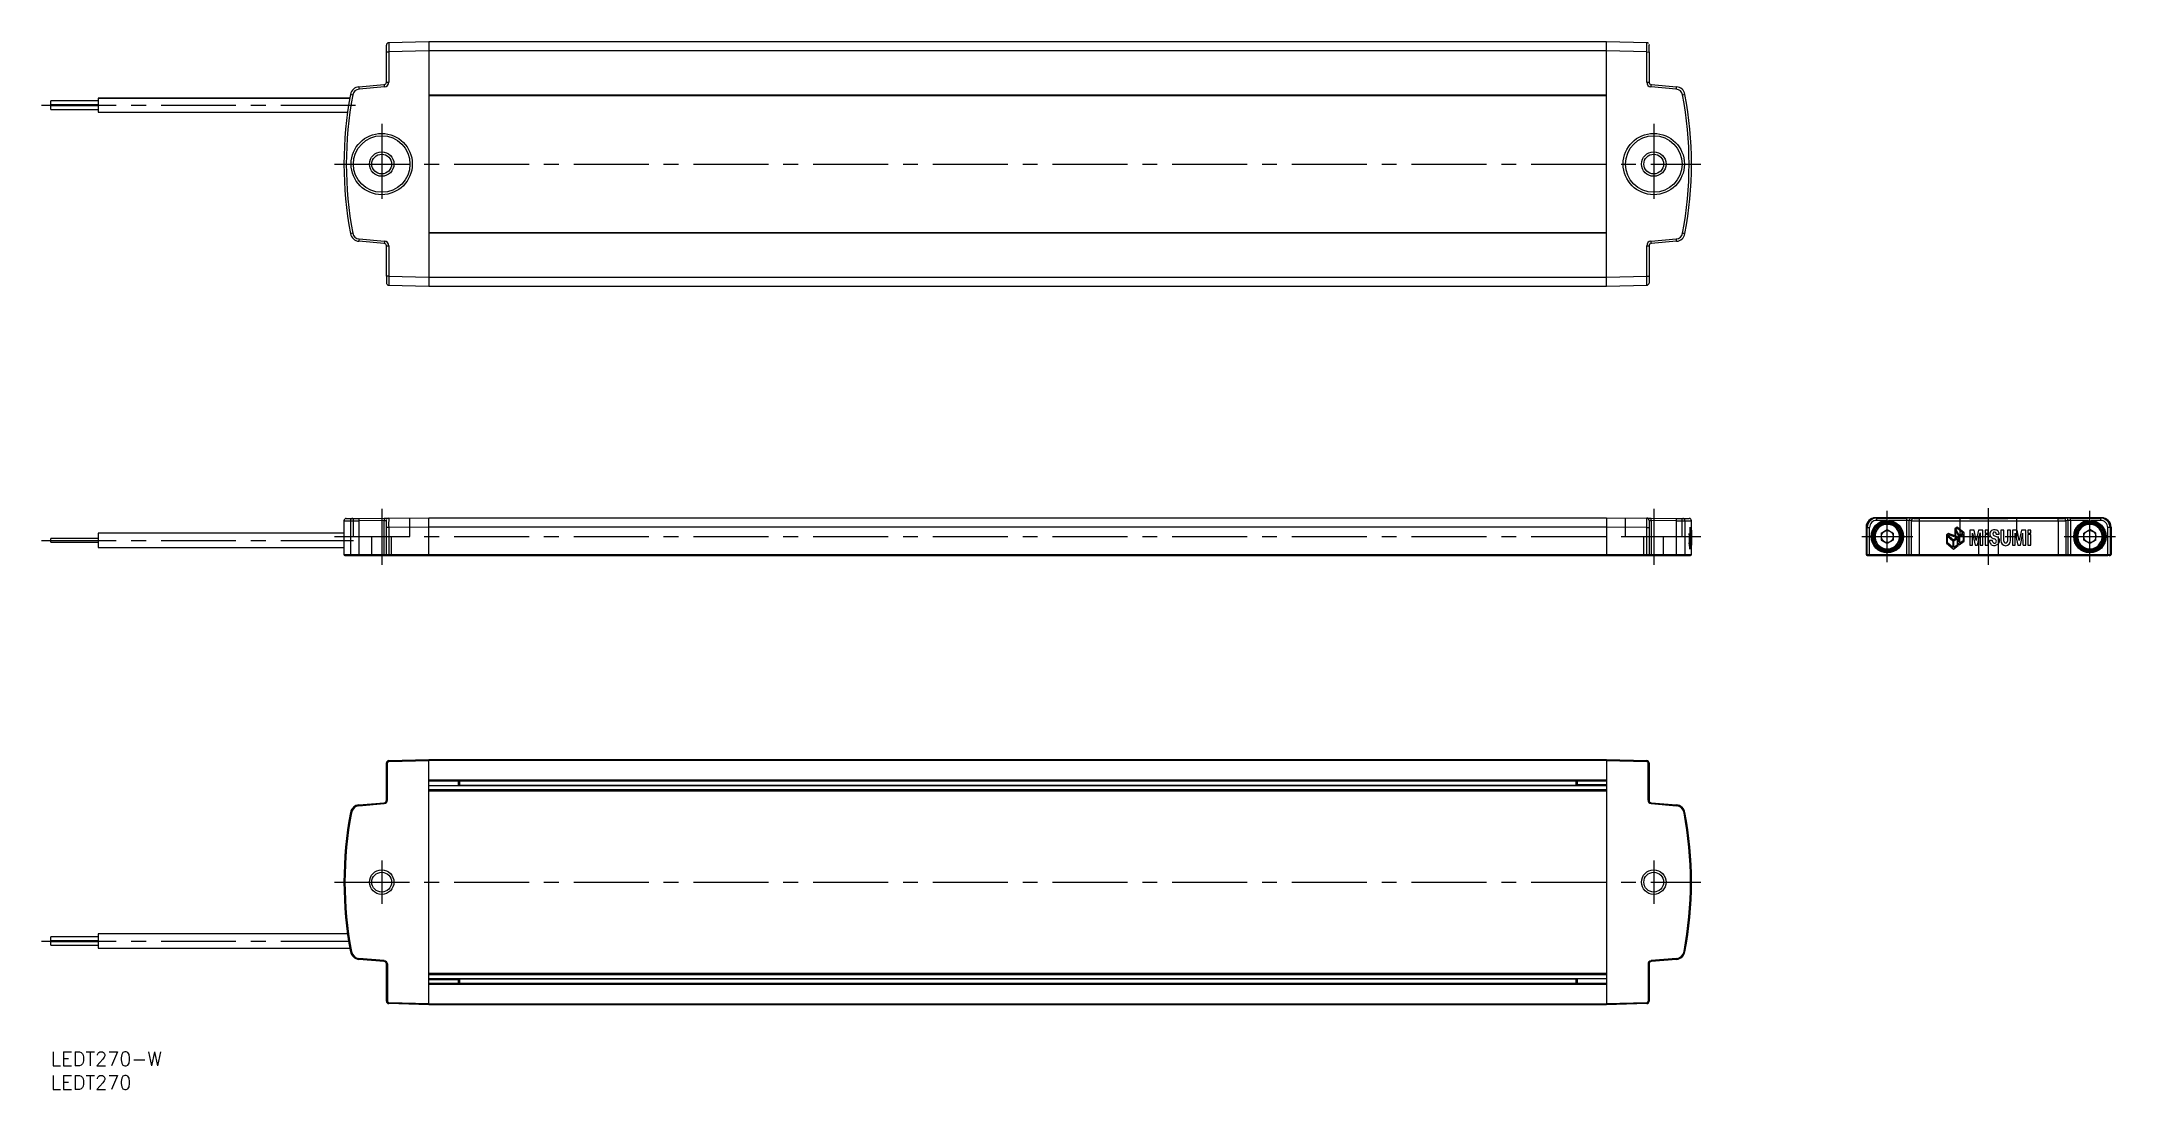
# Model space of a CAD drawing. Extents: x -2 to 438, y -8 to 214.
import ezdxf

# ---------------------------------------------------------------- set-up
doc = ezdxf.new("R2010")
doc.units = 0
doc.header["$LTSCALE"] = 0.5
doc.linetypes.add('CENTER', pattern=[50.8, 31.75, -6.35, 6.35, -6.35])
doc.linetypes.add('DASHED', pattern=[19.05, 12.7, -6.35])
for name, color, linetype in [('MSM_CENTER', 1, 'CENTER'), ('MSM_CONTINUOUS', 7, 'CONTINUOUS'), ('MSM_DASHED', 4, 'DASHED'), ('MSM_PART_NUMBER', 7, 'CONTINUOUS')]:
    doc.layers.add(name, color=color, linetype=linetype)
doc.styles.get("Standard").update_dxf_attribs({"font": 'txt.shx', "height": 3, "bigfont": 'bigfont.shx'})

# ---------------------------------------------------------------- blocks, each defined once
blk = doc.blocks.new('*U2')
at = {"layer": 'MSM_PART_NUMBER'}
blk.add_text('LEDT270', height=3, dxfattribs=at).set_placement((0, -8))
blk = doc.blocks.new('*U3')
at = {"layer": 'MSM_PART_NUMBER'}
blk.add_text('LEDT270-W', height=3, dxfattribs=at).set_placement((0, -3))

msp = doc.modelspace()

# ---------------------------------------------------------------- linework, layer by layer
at = {"layer": 'MSM_CENTER'}
for p, q in [((-2, 200.87), (65.19, 200.87)), ((70.21, 196.87), (70.21, 179.87)), ((340.21, 196.87), (340.21, 179.87)), ((60.21, 188.37), (350.21, 188.37)), ((70.21, 115.24), (70.21, 103.32)), ((340.21, 115.24), (340.21, 103.32)), ((389.78, 103.89), (389.78, 114.76)), ((411.28, 103.32), (411.28, 115.32)), ((432.78, 103.89), (432.78, 114.76)), ((-2, 108.49), (64.21, 108.49)), ((60.21, 109.32), (350.21, 109.32)), ((384.35, 109.32), (395.22, 109.32)), ((427.35, 109.32), (438.22, 109.32)), ((70.21, 40.6), (70.21, 31.4)), ((340.21, 40.6), (340.21, 31.4)), ((60.21, 36), (350.21, 36)), ((-2, 23.5), (63.19, 23.5))]:
    msp.add_line(p, q, dxfattribs=at)
at = {"layer": 'MSM_CONTINUOUS'}
for p, q in [((71.21, 205.73), (71.21, 213.62)), ((71.21, 212.15), (71.7, 212.15)), ((71.69, 214.08), (71.7, 214.15)), ((71.7, 214.15), (80.21, 214.37)), ((80.21, 212.37), (71.7, 212.15)), ((71.7, 212.15), (71.7, 205.73)), ((80.21, 214.37), (330.21, 214.37)), ((80.21, 214.37), (80.21, 162.37)), ((330.21, 212.37), (80.21, 212.37)), ((330.21, 162.37), (330.21, 214.37)), ((330.21, 214.37), (338.72, 214.15)), ((338.71, 212.15), (330.21, 212.37)), ((338.71, 205.73), (338.71, 212.15)), ((338.71, 212.15), (339.17, 212.13)), ((338.72, 214.08), (338.72, 214.15)), ((339.17, 213.83), (339.21, 213.65)), ((339.17, 212.13), (339.21, 212.15)), ((339.21, 213.65), (339.21, 213.58)), ((339.21, 212.15), (339.21, 213.58)), ((339.21, 212.15), (339.21, 205.73)), ((65.37, 204.76), (70.75, 205.23)), ((70.79, 204.73), (65.41, 204.26)), ((71.21, 205.73), (71.7, 205.73)), ((80.21, 203.07), (330.21, 203.07)), ((330.21, 202.87), (80.21, 202.87)), ((338.71, 205.73), (339.21, 205.73)), ((345, 204.26), (339.63, 204.73)), ((339.66, 205.23), (345.04, 204.76)), ((10, 201.77), (0, 201.77)), ((10, 201.77), (0, 201.77)), ((0, 200.97), (0, 201.77)), ((0, 200.97), (10, 200.97)), ((10, 200.77), (0, 200.77)), ((0, 200.77), (10, 200.77)), ((0, 199.97), (0, 200.77)), ((0, 199.97), (10, 199.97)), ((63.47, 202.37), (10, 202.37)), ((10, 202.37), (63.47, 202.37)), ((10, 202.37), (10, 199.37)), ((10, 199.37), (63.02, 199.37)), ((70.75, 171.51), (65.37, 171.98)), ((65.41, 172.48), (70.79, 172.01)), ((80.21, 173.87), (330.21, 173.87)), ((330.21, 173.67), (80.21, 173.67)), ((339.63, 172.01), (345, 172.48)), ((345.04, 171.98), (339.66, 171.51)), ((71.21, 164.59), (71.21, 171.01)), ((71.21, 171.01), (71.7, 171.01)), ((71.7, 171.01), (71.7, 164.59)), ((338.71, 164.59), (338.71, 171.01)), ((338.71, 171.01), (339.21, 171.01)), ((339.21, 171.01), (339.21, 163.12)), ((71.21, 164.59), (71.21, 163.17)), ((71.24, 164.59), (71.21, 164.59)), ((71.21, 163.17), (71.21, 163.09)), ((71.21, 163.09), (71.24, 162.91)), ((71.7, 164.59), (71.24, 164.59)), ((71.7, 164.59), (80.21, 164.37)), ((80.21, 164.37), (330.21, 164.37)), ((330.21, 164.37), (338.71, 164.59)), ((338.71, 164.59), (339.21, 164.59)), ((71.69, 162.66), (71.7, 162.59)), ((80.21, 162.37), (71.7, 162.59)), ((330.21, 162.37), (80.21, 162.37)), ((338.72, 162.59), (330.21, 162.37)), ((338.72, 162.66), (338.72, 162.59)), ((62.21, 112.68), (62.21, 105.52)), ((62.21, 112.68), (63.58, 112.68)), ((62.25, 112.67), (63.46, 112.68)), ((62.7, 113.17), (64.07, 113.18)), ((63.46, 112.68), (63.47, 112.68)), ((63.58, 112.68), (63.58, 105.52)), ((64.07, 113.18), (65.41, 113.19)), ((70.75, 112.74), (65.37, 112.69)), ((65.37, 112.69), (65.37, 105.52)), ((65.41, 113.19), (70.79, 113.24)), ((70.75, 112.74), (71.17, 112.75)), ((70.75, 105.52), (70.75, 112.74)), ((70.79, 113.24), (71.7, 113.25)), ((71.17, 112.75), (71.21, 112.75)), ((71.21, 112.75), (71.24, 112.93)), ((71.21, 111.25), (71.21, 112.75)), ((71.21, 105.52), (71.21, 111.25)), ((71.7, 111.25), (71.21, 111.25)), ((71.7, 113.25), (80.21, 113.32)), ((71.7, 113.25), (71.7, 113.21)), ((80.21, 111.32), (71.7, 111.25)), ((71.7, 111.25), (71.7, 105.52)), ((80.21, 113.32), (330.21, 113.32)), ((80.21, 113.32), (80.21, 113.14)), ((80.21, 105.32), (80.21, 113.12)), ((330.21, 111.32), (80.21, 111.32)), ((330.21, 113.32), (338.71, 113.25)), ((330.21, 113.32), (330.21, 113.14)), ((330.21, 113.12), (330.21, 105.32)), ((338.72, 111.25), (330.21, 111.32)), ((338.72, 113.21), (338.71, 113.25)), ((338.72, 113.25), (338.74, 113.25)), ((338.72, 105.52), (338.72, 111.25)), ((338.72, 111.25), (339.21, 111.25)), ((338.73, 113.25), (339.63, 113.24)), ((339.21, 112.72), (339.21, 105.52)), ((339.63, 113.24), (345, 113.19)), ((339.66, 112.74), (339.66, 105.52)), ((345.04, 112.69), (339.66, 112.74)), ((345, 113.19), (346.35, 113.18)), ((345.04, 105.52), (345.04, 112.69)), ((346.35, 113.18), (347.71, 113.17)), ((346.83, 112.68), (346.83, 105.52)), ((346.83, 112.68), (348.21, 112.67)), ((347.93, 111.34), (347.89, 110.99)), ((347.89, 110.99), (347.89, 109.46)), ((347.89, 110.91), (347.91, 110.91)), ((347.9, 110.56), (347.89, 110.56)), ((347.9, 111.09), (347.93, 111.09)), ((347.9, 110.56), (347.9, 109.39)), ((347.9, 110.56), (347.96, 109.36)), ((347.93, 111.09), (347.91, 110.91)), ((347.91, 110.91), (347.97, 109.5)), ((348.04, 110.1), (347.93, 111.34)), ((348.02, 110.1), (347.93, 111.09)), ((347.97, 109.5), (348.02, 110.06)), ((348.04, 110.1), (348.02, 110.1)), ((348.02, 110.1), (348.02, 110.06)), ((348.04, 108.35), (348.04, 110.1)), ((348.11, 110.69), (348.11, 107.53)), ((348.15, 110.69), (348.11, 110.69)), ((348.15, 110.69), (348.17, 108.46)), ((348.19, 110.09), (348.17, 107.53)), ((348.17, 108.46), (348.18, 110.09)), ((348.2, 110.69), (348.18, 110.69)), ((348.18, 110.09), (348.18, 110.69)), ((348.19, 110.09), (348.18, 110.09)), ((348.19, 110.09), (348.19, 107.53)), ((348.2, 107.53), (348.2, 110.69)), ((348.21, 110.69), (348.2, 110.69)), ((348.2, 110.69), (348.2, 110.02)), ((348.21, 105.52), (348.21, 112.68)), ((348.21, 110.02), (348.21, 110.69)), ((385.28, 111.32), (385.28, 105.52)), ((385.51, 111.25), (385.28, 111.32)), ((385.51, 105.52), (385.51, 111.25)), ((385.51, 111.25), (386.01, 111.25)), ((386.01, 105.32), (386.01, 111.25)), ((435.28, 113.32), (387.28, 113.32)), ((387.28, 113.32), (387.51, 113.25)), ((387.51, 113.25), (393.93, 113.25)), ((387.51, 113.25), (387.51, 112.75)), ((389.51, 112.75), (387.51, 112.75)), ((388.5, 110.06), (389.78, 110.8)), ((388.5, 110.06), (388.5, 108.58)), ((389.78, 110.8), (391.06, 110.06)), ((393.93, 112.75), (390.05, 112.75)), ((391.06, 110.06), (391.06, 108.58)), ((393.93, 112.75), (393.93, 113.25)), ((393.93, 105.52), (393.93, 112.75)), ((394.42, 105.52), (394.42, 112.74)), ((394.89, 112.69), (394.42, 112.74)), ((394.89, 105.52), (394.89, 112.69)), ((394.92, 113.24), (395.39, 113.19)), ((396.52, 112.68), (426.05, 112.68)), ((396.52, 112.68), (396.52, 105.52)), ((425.96, 113.18), (396.61, 113.18)), ((404.58, 111.34), (404.12, 110.99)), ((404.12, 110.99), (404.12, 109.46)), ((404.32, 110.56), (404.95, 109.36)), ((404.32, 109.39), (404.32, 110.56)), ((404.35, 110.91), (404.59, 111.09)), ((405.08, 109.5), (404.35, 110.91)), ((406.07, 110.1), (404.58, 111.34)), ((404.59, 111.09), (405.83, 110.06)), ((405.83, 110.06), (405.08, 109.5)), ((406.07, 108.35), (406.07, 110.1)), ((407.27, 110.69), (407.27, 107.53)), ((408.22, 110.69), (407.27, 110.69)), ((408.67, 108.46), (408.22, 110.69)), ((409.14, 110.69), (408.67, 108.46)), ((408.92, 107.53), (409.49, 110.09)), ((410.08, 110.69), (409.14, 110.69)), ((409.49, 110.09), (409.49, 107.53)), ((410.08, 107.53), (410.08, 110.69)), ((411.16, 110.69), (410.53, 110.69)), ((410.53, 110.69), (410.53, 110.02)), ((411.16, 110.02), (411.16, 110.69)), ((412.77, 110.22), (412.54, 110.29)), ((412.88, 109.82), (412.87, 110.08)), ((414.54, 110.69), (413.9, 110.69)), ((413.9, 110.69), (413.9, 108.49)), ((414.54, 108.35), (414.54, 110.69)), ((415.92, 110.69), (415.28, 110.69)), ((415.28, 110.69), (415.28, 108.33)), ((415.92, 108.49), (415.92, 110.69)), ((416.37, 110.69), (416.37, 107.53)), ((417.31, 110.69), (416.37, 110.69)), ((416.95, 107.53), (416.95, 110.06)), ((416.95, 110.06), (417.52, 107.53)), ((417.77, 108.46), (417.31, 110.69)), ((418.23, 110.69), (417.77, 108.46)), ((418.02, 107.53), (418.58, 110.06)), ((419.17, 110.69), (418.23, 110.69)), ((418.59, 107.53), (418.58, 110.06)), ((419.17, 107.53), (419.17, 110.69)), ((420.26, 110.69), (419.62, 110.69)), ((419.62, 110.69), (419.62, 110.02)), ((420.26, 110.02), (420.26, 110.69)), ((426.05, 112.68), (426.05, 105.52)), ((427.18, 113.19), (427.65, 113.24)), ((428.14, 112.74), (427.67, 112.69)), ((427.67, 112.69), (427.67, 105.52)), ((428.14, 105.52), (428.14, 112.74)), ((428.64, 113.25), (435.06, 113.25)), ((428.64, 112.75), (428.64, 113.25)), ((432.51, 112.75), (428.64, 112.75)), ((428.64, 112.75), (428.64, 105.52)), ((431.5, 110.06), (432.78, 110.8)), ((431.5, 108.58), (431.5, 110.06)), ((434.06, 110.06), (432.78, 110.8)), ((435.06, 112.75), (433.05, 112.75)), ((434.06, 108.58), (434.06, 110.06)), ((435.06, 113.25), (435.28, 113.32)), ((435.06, 113.25), (435.06, 112.75)), ((436.56, 105.32), (436.56, 111.25)), ((437.06, 111.25), (436.56, 111.25)), ((437.28, 111.32), (437.06, 111.25)), ((437.06, 111.25), (437.06, 105.52)), ((437.28, 111.32), (437.28, 105.52)), ((10, 108.93), (0, 108.93)), ((0, 108.11), (0, 108.93)), ((10, 108.91), (0, 108.91)), ((0, 108.11), (10, 108.11)), ((62.21, 110.02), (10, 110.02)), ((10, 110.02), (10, 107.02)), ((10, 107.02), (62.21, 107.02)), ((347.71, 109.66), (347.75, 109.98)), ((347.71, 109.66), (347.71, 107.89)), ((347.71, 109.6), (347.73, 109.6)), ((347.73, 109.4), (347.71, 109.4)), ((347.71, 107.98), (347.73, 107.98)), ((347.71, 107.89), (347.86, 106.67)), ((347.76, 109.76), (347.72, 109.76)), ((347.76, 109.76), (347.73, 109.6)), ((347.73, 109.6), (347.86, 108.57)), ((347.73, 109.4), (347.73, 107.98)), ((347.73, 109.4), (347.85, 108.41)), ((347.85, 106.99), (347.73, 107.98)), ((347.75, 109.98), (347.89, 109.46)), ((347.83, 109.46), (347.76, 109.76)), ((347.82, 106.99), (347.85, 106.99)), ((347.82, 106.97), (347.87, 106.97)), ((347.83, 109.46), (347.89, 109.46)), ((347.85, 109.39), (347.83, 109.46)), ((347.83, 108.57), (347.86, 108.57)), ((347.85, 109.39), (347.9, 109.39)), ((347.9, 109.19), (347.85, 109.39)), ((347.85, 106.99), (347.85, 108.41)), ((347.87, 108.4), (347.85, 108.4)), ((347.86, 108.57), (347.9, 108.94)), ((347.86, 106.67), (347.95, 107.43)), ((347.87, 108.4), (347.93, 108.94)), ((347.87, 108.4), (347.87, 106.97)), ((347.93, 107.52), (347.87, 106.97)), ((347.9, 109.39), (347.95, 109.19)), ((347.9, 109.19), (347.95, 109.19)), ((347.92, 109.1), (347.9, 109.19)), ((347.92, 109.1), (347.9, 108.94)), ((347.9, 108.94), (347.93, 108.94)), ((347.92, 107.43), (347.95, 107.43)), ((347.93, 107.52), (347.93, 108.94)), ((347.93, 108.34), (347.95, 108.34)), ((347.93, 108.11), (347.96, 108.11)), ((347.93, 107.91), (347.95, 107.91)), ((347.95, 109.5), (347.97, 109.5)), ((347.95, 109.19), (347.95, 108.34)), ((347.95, 108.34), (347.96, 108.11)), ((347.95, 107.91), (347.95, 107.43)), ((347.95, 107.91), (347.96, 107.57)), ((347.95, 107.89), (347.97, 107.89)), ((347.96, 108.11), (347.96, 109.36)), ((347.96, 109.32), (347.97, 109.32)), ((347.96, 107.57), (348.04, 108.35)), ((348.02, 109.86), (347.97, 109.32)), ((347.97, 109.32), (347.97, 107.89)), ((347.97, 107.89), (348.02, 108.35)), ((348.02, 109.86), (348, 109.86)), ((348.02, 108.43), (348.02, 109.86)), ((348.02, 108.35), (348.02, 108.43)), ((348.02, 108.35), (348.04, 108.35)), ((348.11, 110.05), (348.13, 110.05)), ((348.11, 107.53), (348.13, 107.53)), ((348.13, 107.53), (348.13, 110.05)), ((348.15, 108.46), (348.13, 110.05)), ((348.16, 107.53), (348.15, 108.46)), ((348.15, 108.46), (348.17, 108.46)), ((348.16, 107.53), (348.17, 107.53)), ((348.19, 107.53), (348.2, 107.53)), ((348.2, 110.02), (348.21, 110.02)), ((348.2, 109.74), (348.2, 107.53)), ((348.21, 109.74), (348.2, 109.74)), ((348.2, 107.53), (348.21, 107.53)), ((348.21, 107.53), (348.21, 109.74)), ((388.5, 108.58), (389.78, 107.84)), ((391.06, 108.58), (389.78, 107.84)), ((402.76, 109.98), (402.34, 109.66)), ((402.34, 109.66), (402.34, 107.89)), ((402.34, 107.89), (403.8, 106.67)), ((402.53, 107.98), (402.53, 109.4)), ((402.53, 109.4), (403.71, 108.41)), ((403.71, 106.99), (402.53, 107.98)), ((402.59, 109.6), (402.8, 109.76)), ((403.83, 108.57), (402.59, 109.6)), ((404.12, 109.46), (402.76, 109.98)), ((402.8, 109.76), (404.54, 109.1)), ((403.71, 108.41), (403.71, 106.99)), ((403.8, 106.67), (404.83, 107.43)), ((404.54, 109.1), (403.83, 108.57)), ((403.9, 108.4), (404.64, 108.94)), ((403.9, 106.97), (403.9, 108.4)), ((404.64, 107.52), (403.9, 106.97)), ((404.83, 109.19), (404.32, 109.39)), ((404.64, 108.94), (404.64, 107.52)), ((404.83, 108.34), (404.83, 109.19)), ((404.95, 108.11), (404.83, 108.34)), ((404.83, 107.91), (405.02, 107.57)), ((404.83, 107.43), (404.83, 107.91)), ((404.95, 109.36), (404.95, 108.11)), ((405.02, 107.57), (406.07, 108.35)), ((405.15, 109.32), (405.87, 109.86)), ((405.15, 107.89), (405.15, 109.32)), ((405.87, 108.43), (405.15, 107.89)), ((405.87, 109.86), (405.87, 108.43)), ((407.27, 107.53), (407.86, 107.53)), ((407.86, 110.05), (408.43, 107.53)), ((407.86, 107.53), (407.86, 110.05)), ((408.43, 107.53), (408.92, 107.53)), ((409.49, 107.53), (410.08, 107.53)), ((410.53, 110.02), (411.16, 110.02)), ((410.53, 109.74), (410.53, 107.53)), ((411.16, 109.74), (410.53, 109.74)), ((410.53, 107.53), (411.16, 107.53)), ((411.16, 107.53), (411.16, 109.74)), ((411.49, 108.52), (411.49, 108.18)), ((412.13, 108.52), (411.49, 108.52)), ((412.13, 108.31), (412.13, 108.52)), ((413.29, 109.11), (412.49, 109.49)), ((412.88, 109.82), (413.49, 109.82)), ((413.49, 109.82), (413.49, 110.03)), ((416.37, 107.53), (416.95, 107.53)), ((417.52, 107.53), (418.02, 107.53)), ((418.59, 107.53), (419.17, 107.53)), ((419.62, 110.02), (420.26, 110.02)), ((419.62, 109.74), (419.62, 107.53)), ((420.26, 109.74), (419.62, 109.74)), ((419.62, 107.53), (420.26, 107.53)), ((420.26, 107.53), (420.26, 109.74)), ((432.78, 107.84), (431.5, 108.58)), ((434.06, 108.58), (432.78, 107.84)), ((62.21, 105.52), (348.21, 105.52)), ((62.41, 105.32), (63.78, 105.32)), ((63.78, 105.32), (65.39, 105.32)), ((65.39, 105.32), (70.77, 105.32)), ((70.77, 105.32), (71.41, 105.32)), ((71.41, 105.32), (71.7, 105.32)), ((71.7, 105.32), (338.72, 105.32)), ((338.72, 105.32), (339.01, 105.32)), ((339.01, 105.32), (339.65, 105.32)), ((339.65, 105.32), (345.03, 105.32)), ((345.03, 105.32), (346.64, 105.32)), ((346.64, 105.32), (348.01, 105.32)), ((385.28, 105.52), (437.28, 105.52)), ((385.48, 105.32), (385.71, 105.32)), ((385.71, 105.32), (393.93, 105.32)), ((393.93, 105.52), (393.93, 105.32)), ((393.93, 105.32), (394.62, 105.32)), ((394.62, 105.32), (395.09, 105.32)), ((395.09, 105.32), (396.55, 105.32)), ((396.55, 105.32), (436.56, 105.32)), ((428.64, 105.32), (428.64, 105.52)), ((436.86, 105.32), (436.56, 105.32)), ((436.86, 105.32), (437.08, 105.32)), ((71.7, 61.78), (80.21, 62)), ((71.7, 61.58), (80.21, 61.8)), ((71.7, 61.77), (71.7, 61.58)), ((80.21, 62), (330.21, 62)), ((80.21, 10), (80.21, 62)), ((330.21, 61.8), (80.21, 61.8)), ((330.21, 62), (330.21, 10)), ((330.21, 62), (338.72, 61.78)), ((330.21, 61.8), (338.72, 61.58)), ((338.72, 61.78), (338.72, 61.58)), ((71.21, 53.36), (71.21, 61.28)), ((71.41, 61.28), (71.21, 61.28)), ((71.41, 53.36), (71.41, 61.28)), ((80.21, 57.7), (330.21, 57.7)), ((80.21, 57.5), (330.21, 57.5)), ((86.43, 57.5), (86.43, 56.51)), ((86.71, 57.5), (86.71, 56.54)), ((323.71, 56.54), (323.71, 57.5)), ((323.99, 56.51), (323.99, 57.5)), ((339.01, 53.36), (339.01, 61.28)), ((339.01, 61.28), (339.21, 61.28)), ((339.21, 61.28), (339.21, 53.36)), ((65.37, 52.39), (70.75, 52.86)), ((70.77, 52.66), (70.75, 52.86)), ((71.41, 53.36), (71.21, 53.36)), ((330.21, 56.42), (80.21, 56.42)), ((330.21, 55.62), (80.21, 55.62)), ((80.21, 55.5), (330.21, 55.5)), ((330.21, 55.3), (80.21, 55.3)), ((323.85, 56.54), (86.57, 56.54)), ((323.71, 56.89), (323.99, 56.75)), ((323.99, 56.75), (330.21, 56.75)), ((339.21, 53.36), (339.01, 53.36)), ((339.66, 52.86), (339.65, 52.66)), ((339.66, 52.86), (345.04, 52.39)), ((63.58, 50.77), (63.78, 50.73)), ((65.37, 52.39), (65.39, 52.19)), ((65.39, 52.19), (70.77, 52.66)), ((339.65, 52.66), (345.03, 52.19)), ((345.04, 52.39), (345.03, 52.19)), ((346.64, 50.73), (346.83, 50.77)), ((10, 24.4), (0, 24.4)), ((10, 24.4), (0, 24.4)), ((0, 23.6), (0, 24.4)), ((0, 23.6), (10, 23.6)), ((10, 23.4), (0, 23.4)), ((0, 23.4), (10, 23.4)), ((0, 22.6), (0, 23.4)), ((0, 22.6), (10, 22.6)), ((62.97, 25), (10, 25)), ((62.97, 25), (10, 25)), ((10, 25), (10, 22)), ((10, 22), (63.44, 22)), ((63.58, 21.23), (63.78, 21.27)), ((65.39, 19.81), (65.37, 19.61)), ((70.75, 19.14), (65.37, 19.61)), ((70.77, 19.34), (65.39, 19.81)), ((70.77, 19.34), (70.75, 19.14)), ((71.21, 10.72), (71.21, 18.64)), ((71.21, 18.64), (71.41, 18.64)), ((71.41, 18.64), (71.41, 10.72)), ((339.01, 18.64), (339.01, 10.72)), ((339.01, 18.64), (339.21, 18.64)), ((339.21, 18.64), (339.21, 10.72)), ((345.03, 19.81), (339.65, 19.34)), ((339.65, 19.34), (339.66, 19.14)), ((345.04, 19.61), (339.66, 19.14)), ((345.03, 19.81), (345.04, 19.61)), ((346.64, 21.27), (346.83, 21.23)), ((80.21, 16.7), (330.21, 16.7)), ((330.21, 16.5), (80.21, 16.5)), ((80.21, 16.38), (330.21, 16.38)), ((80.21, 15.58), (330.21, 15.58)), ((86.43, 15.25), (80.21, 15.25)), ((330.21, 14.5), (80.21, 14.5)), ((330.21, 14.3), (80.21, 14.3)), ((86.43, 15.49), (86.43, 14.5)), ((86.71, 15.11), (86.43, 15.25)), ((86.57, 15.46), (323.85, 15.46)), ((86.71, 15.46), (86.71, 14.5)), ((323.71, 14.5), (323.71, 15.46)), ((323.99, 14.5), (323.99, 15.49)), ((71.41, 10.72), (71.21, 10.72)), ((80.21, 10.2), (71.7, 10.42)), ((71.7, 10.42), (71.7, 10.22)), ((80.21, 10), (71.7, 10.22)), ((80.21, 10.2), (330.21, 10.2)), ((330.21, 10), (80.21, 10)), ((338.72, 10.42), (330.21, 10.2)), ((338.72, 10.22), (330.21, 10)), ((338.72, 10.42), (338.72, 10.22)), ((339.01, 10.72), (339.21, 10.72))]:
    msp.add_line(p, q, dxfattribs=at)
for centre, radius in [((70.21, 188.37), 6.5), ((70.21, 188.37), 6), ((340.21, 188.37), 6.5), ((340.21, 188.37), 6), ((70.21, 188.37), 2.6), ((70.21, 188.37), 2.1), ((340.21, 188.37), 2.6), ((340.21, 188.37), 2.1), ((389.78, 109.32), 3.44), ((389.78, 109.32), 3.24), ((389.78, 109.32), 3.16), ((389.78, 109.32), 2.96), ((389.78, 109.32), 2.75), ((389.78, 109.32), 1.28), ((432.78, 109.32), 3.44), ((432.78, 109.32), 3.24), ((432.78, 109.32), 3.16), ((432.78, 109.32), 2.96), ((432.78, 109.32), 2.75), ((432.78, 109.32), 1.28), ((70.21, 36), 2.6), ((70.21, 36), 2.1), ((340.21, 36), 2.6), ((340.21, 36), 2.1)]:
    msp.add_circle(centre, radius, dxfattribs=at)
for centre, radius, start, end in [((71.7, 213.62), 0.495, 89.4836, 179.4556), ((304.7, 214.24), 233, 180.0391, 180.5144), ((338.71, 213.6), 0.506, 45.3204, 89.8701), ((105.96, 214.24), 232.76, 359.4854, 359.9611), ((142.21, 188.37), 80, 169.3634, 190.6366), ((142.2, 188.37), 79.5, 169.3632, 190.6368), ((65.55, 202.77), 2, 95, 169.3633), ((78.1, 278.42), 76.67, 259.0851, 259.4555), ((65.54, 202.77), 1.5, 94.9991, 169.3642), ((79.67, 205.64), 14.33, 183.5021, 185.5005), ((70.71, 205.73), 0.5, 275.0026, 359.9983), ((85.09, 206.11), 14.37, 183.5059, 185.4984), ((70.7, 205.73), 1, 274.9878, 0.0122), ((339.71, 205.73), 1, 179.9869, 265.0132), ((339.71, 205.73), 0.5, 180.0029, 264.9978), ((325.29, 206.11), 14.4, 354.5046, 356.4928), ((330.74, 205.64), 14.33, 354.4995, 356.4979), ((344.87, 202.77), 1.5, 10.6354, 85.0014), ((344.87, 202.77), 2, 10.6369, 84.9998), ((332.3, 278.48), 76.73, 280.5447, 280.9149), ((268.21, 188.37), 79.5, 349.3632, 10.6368), ((268.21, 188.37), 80, 349.3634, 10.6366), ((78.11, 98.26), 76.73, 100.5447, 100.9149), ((65.55, 173.97), 2, 190.6369, 264.9998), ((65.54, 173.97), 1.5, 190.6354, 265.0014), ((79.67, 171.11), 14.33, 174.4995, 176.4979), ((85.13, 170.63), 14.4, 174.5046, 176.4928), ((70.7, 171.01), 1, 359.9869, 85.0132), ((339.71, 171.01), 1, 94.9878, 180.0122), ((325.32, 170.63), 14.37, 3.5059, 5.4984), ((344.87, 173.97), 1.5, 274.9991, 349.3642), ((330.74, 171.11), 14.33, 3.5021, 5.5005), ((344.87, 173.97), 2, 275, 349.3633), ((332.32, 98.32), 76.67, 79.0851, 79.4555), ((70.71, 171.01), 0.5, 0.0029, 84.9978), ((339.71, 171.01), 0.5, 95.0026, 179.9983), ((304.46, 162.5), 232.76, 179.4854, 179.9611), ((105.72, 162.5), 233, 0.0391, 0.5144), ((338.71, 163.13), 0.495, 269.4836, 359.4556), ((71.71, 163.14), 0.506, 225.3204, 269.8701), ((62.71, 112.67), 0.5, 90.4993, 180.0095), ((64.08, 112.69), 0.496, 90.996, 180.5076), ((58.53, 1021.14), 908.47, 270.31853, 270.43151), ((66.84, 112.83), 1.47, 165.6966, 185.3346), ((72.22, 112.88), 1.47, 165.7015, 185.3297), ((71.71, 112.71), 0.506, 90.1314, 134.6817), ((145.13, 112), 73.44, 179.0561, 180.5832), ((338.71, 112.75), 0.5, 0.0003, 89.4996), ((338.71, 112.72), 0.495, 0.5433, 90.5153), ((265.16, 112), 73.57, 359.4181, 0.9426), ((338.71, 112.75), 0.5, 359.9754, 87.8435), ((343.14, 324.93), 212.22, 268.9384, 269.0617), ((338.2, 112.88), 1.47, 354.6684, 14.302), ((343.58, 112.83), 1.47, 354.6654, 14.3034), ((351.89, 1021.47), 908.81, 269.56852, 269.68145), ((346.34, 112.69), 0.496, 359.4938, 89.0043), ((347.71, 112.67), 0.5, 359.5078, 89.5005), ((387.28, 111.32), 2, 89.9891, 179.9935), ((387.28, 111.32), 2, 90, 180), ((387.51, 111.25), 2, 89.9963, 179.9919), ((387.51, 111.25), 1.5, 89.9877, 179.9951), ((389.78, 109.32), 2.6, 120, 300), ((389.78, 109.32), 2.6, 300, 120), ((394.02, 48.59), 64.66, 89.4271, 90.0873), ((394.03, 103.62), 9.13, 87.5211, 90.6463), ((394.92, 112.74), 0.499, 90.1594, 180.0569), ((394.69, 107.58), 5.66, 87.6323, 90.1743), ((395.39, 112.69), 0.499, 90.1595, 180.0568), ((396.22, 183.89), 71.21, 268.9331, 270.2392), ((396.39, 153.69), 40.51, 268.5873, 270.3092), ((397.28, 112.8), 0.77, 150.2546, 188.8288), ((411.28, -176.05), 289.36, 88.7128, 91.2872), ((411.28, 402.52), 289.36, 268.7128, 271.2872), ((412.58, 109.82), 1.05, 143.0325, 195.2518), ((412.49, 109.77), 1.01, 88.4285, 137.9646), ((412.68, 109.92), 0.51, 154.3537, 213.2001), ((412.49, 109.97), 0.323, 82.2311, 146.6683), ((412.46, 109.36), 1.42, 58.2031, 87.6988), ((412.73, 110.08), 0.144, 0.4263, 71.0742), ((412.81, 110.02), 0.682, 0.4946, 53.91), ((426.18, 153.69), 40.51, 269.6908, 271.4127), ((425.29, 112.8), 0.769, 351.1597, 29.7564), ((426.35, 183.89), 71.21, 269.7608, 271.0669), ((427.17, 112.69), 0.499, 359.9432, 89.8405), ((427.88, 107.56), 5.68, 89.8303, 92.3628), ((427.64, 112.74), 0.499, 359.9431, 89.8406), ((428.54, 48.34), 64.91, 89.914, 90.5717), ((428.52, 105.11), 7.64, 89.0475, 92.7851), ((432.78, 109.32), 2.6, 120, 300), ((432.78, 109.32), 2.6, 300, 120), ((435.06, 111.25), 2, 0.0081, 90.0038), ((435.06, 111.25), 1.5, 0.0049, 90.0123), ((435.28, 111.32), 2, 0.0065, 90.0109), ((435.28, 111.32), 2, 360, 90), ((412.26, 108.26), 0.768, 186.1508, 228.9707), ((412.73, 110.08), 1.28, 204.5952, 260.7273), ((412.48, 108.63), 1.2, 232.8495, 294.8664), ((412.55, 108.32), 0.413, 181.0286, 266.8893), ((412.72, 110.1), 0.651, 224.0348, 249.1966), ((412.52, 108.31), 0.407, 269.8551, 2.312), ((412.46, 108.35), 0.466, 357.3245, 82.4916), ((412.68, 108.45), 0.95, 288.4139, 5.2104), ((412.8, 108.44), 0.834, 6.7613, 54.2468), ((414.96, 108.44), 1.06, 177.4581, 267.1706), ((414.91, 108.34), 0.372, 178.3002, 359.6344), ((414.85, 108.45), 1.07, 273.4755, 1.9303), ((432.78, 109.32), 3.24, 180, 182.179), ((432.78, 109.32), 3.24, 0, 2.179), ((62.41, 105.52), 0.2, 180, 270), ((63.78, 105.52), 0.198, 179.5068, 269.4995), ((65.96, 105.47), 0.589, 175.1669, 194.7928), ((71.34, 105.47), 0.589, 175.1622, 194.8018), ((71.41, 105.52), 0.2, 180, 270), ((73.61, 105.47), 1.92, 178.5078, 184.4925), ((336.81, 105.47), 1.92, 355.5075, 1.4922), ((339.01, 105.52), 0.2, 270, 0), ((339.08, 105.47), 0.589, 345.1982, 4.8378), ((344.46, 105.47), 0.589, 345.2072, 4.8331), ((346.64, 105.52), 0.198, 270.5005, 0.4932), ((348.01, 105.52), 0.2, 270, 360), ((385.48, 105.52), 0.2, 180.01, 270.0097), ((385.48, 105.52), 0.2, 180, 270), ((385.71, 105.52), 0.2, 179.9906, 269.9901), ((394.62, 105.52), 0.2, 179.8906, 269.8907), ((395.09, 105.52), 0.2, 179.8911, 269.8907), ((396.82, 105.47), 0.302, 170.8114, 210.1043), ((425.75, 105.47), 0.302, 329.8957, 9.1886), ((427.47, 105.52), 0.2, 270.1093, 0.1089), ((427.94, 105.52), 0.2, 270.1093, 0.1094), ((436.86, 105.52), 0.2, 270.0099, 0.0094), ((437.08, 105.52), 0.2, 269.9902, 359.9902), ((437.08, 105.52), 0.2, 270, 0), ((71.71, 61.28), 0.5, 91.5, 180), ((338.71, 61.28), 0.5, 0, 88.5), ((71.71, 61.28), 0.299, 91.4015, 180.0989), ((338.71, 61.28), 0.299, 359.8911, 88.6085), ((70.71, 53.36), 0.5, 275, 0), ((70.71, 53.36), 0.7, 275.0002, 359.9996), ((339.71, 53.36), 0.7, 180.0004, 264.9998), ((339.71, 53.36), 0.5, 180, 265), ((142.21, 36), 80, 169.3634, 190.6366), ((142.21, 36), 79.8, 169.3634, 190.6366), ((65.55, 50.4), 2, 95, 169.3634), ((65.55, 50.4), 1.8, 95.0003, 169.363), ((344.87, 50.4), 1.8, 10.637, 84.9997), ((344.87, 50.4), 2, 10.6366, 85), ((268.21, 36), 79.8, 349.3634, 10.6366), ((268.21, 36), 80, 349.3634, 10.6366), ((65.55, 21.6), 2, 190.6366, 265), ((65.55, 21.6), 1.8, 190.637, 264.9997), ((70.71, 18.64), 0.5, 0, 85), ((70.71, 18.64), 0.7, 0.0004, 84.9998), ((339.71, 18.64), 0.7, 95.0002, 179.9996), ((339.71, 18.64), 0.5, 95, 180), ((344.87, 21.6), 1.8, 275.0003, 349.363), ((344.87, 21.6), 2, 275, 349.3634), ((71.71, 10.72), 0.5, 180, 268.5), ((71.71, 10.72), 0.299, 179.8911, 268.6085), ((338.71, 10.72), 0.5, 271.5, 360), ((338.71, 10.72), 0.299, 271.4015, 0.0989)]:
    msp.add_arc(centre, radius, start, end, dxfattribs=at)
at = {"layer": 'MSM_DASHED'}
for p, q in [((64.21, 109.32), (64.21, 113.18)), ((76.21, 109.32), (76.21, 113.29)), ((334.21, 109.32), (334.21, 113.29)), ((346.21, 109.32), (346.21, 113.18)), ((405.28, 109.32), (405.28, 113.32)), ((417.28, 109.32), (417.28, 113.32)), ((64.21, 109.32), (76.21, 109.32)), ((68.11, 105.32), (68.11, 109.32)), ((72.31, 105.32), (72.31, 109.32)), ((334.21, 109.32), (346.21, 109.32)), ((338.11, 105.32), (338.11, 109.32)), ((342.31, 105.32), (342.31, 109.32)), ((405.28, 109.32), (417.28, 109.32)), ((409.18, 105.32), (409.18, 109.32)), ((413.38, 105.32), (413.38, 109.32))]:
    msp.add_line(p, q, dxfattribs=at)

# ---------------------------------------------------------------- block references
at = {"layer": 'MSM_CONTINUOUS'}
for name in ['*U3', '*U2']:
    msp.add_blockref(name, (0, 0), dxfattribs=at)

doc.saveas('drawing.dxf')
